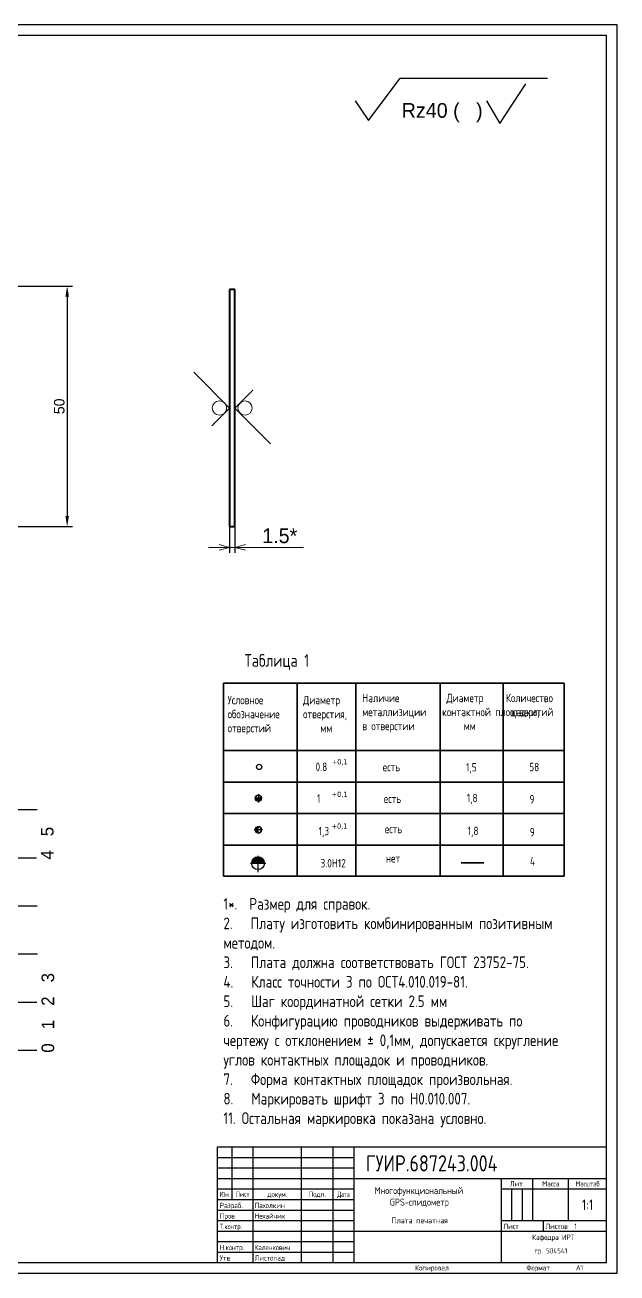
# Model space of a CAD drawing. Extents: x 2461 to 2881, y 576 to 873.
# Drawn here: x 2740.5 to 2881.3, y 576.5 to 873.5 of the extents above; entities that cross this region are included whole.
import ezdxf
from ezdxf.enums import TextEntityAlignment as Align

# ---------------------------------------------------------------- set-up
doc = ezdxf.new("R2010")
doc.units = 0
doc.header["$MEASUREMENT"] = 0
doc.linetypes.add('SOLID', pattern=[0])
doc.layers.get('0').update_dxf_attribs({"linetype": 'CONTINUOUS'})
doc.layers.get('DEFPOINTS').update_dxf_attribs({"linetype": 'CONTINUOUS'})
for name, color, linetype, lineweight in [('0.25-STAMP', 7, 'CONTINUOUS', 25), ('0.25-TEXT', 7, 'CONTINUOUS', 25), ('0.3-STAMP', 7, 'CONTINUOUS', 30), ('BOTTOM', 7, 'CONTINUOUS', 30), ('TopLayer', 7, 'CONTINUOUS', 80), ('Вспомогательный', 7, 'CONTINUOUS', 9), ('Основная', 7, 'CONTINUOUS', 40), ('Рамка А1', 7, 'CONTINUOUS', 25), ('стрелки', 7, 'CONTINUOUS', 20), ('тонкая', 7, 'CONTINUOUS', 20)]:
    doc.layers.add(name, color=color, linetype=linetype, lineweight=lineweight)
doc.layers.add('BOARD', color=7, linetype='CONTINUOUS')
doc.layers.add('DVCTOP', color=7, linetype='SOLID')
doc.styles.add('GOSTA', font='12_100229_1.ttf')
doc.styles.add('ГОСТ 2.304', font='cs_gost2304.shx')
doc.dimstyles.new('GOST', dxfattribs={"dimtxt": 3.5, "dimasz": 2.5, "dimexe": 1.25, "dimexo": 0, "dimgap": 1, "dimtad": 1, "dimlfac": 0.4, "dimzin": 9, "dimtxsty": 'GOSTA', "dimblk": 'OPEN30', "dimcen": 2.5, "dimclrd": 256, "dimadec": 0, "dimazin": 0, "dimtp": 0.2, "dimtm": 0.2, "dimtfac": 1, "dimtmove": 0, "dimatfit": 3, "dimldrblk": 'OPEN30', "dimfxl": 1, "dimlwd": -1, "dimarcsym": 0})
doc.dimstyles.get("Standard").update_dxf_attribs({"dimtxt": 3, "dimasz": 3, "dimexe": 2.5, "dimexo": 2.5, "dimgap": 1.5, "dimtad": 0, "dimtih": 1, "dimtoh": 1, "dimdec": 4, "dimzin": 0, "dimdsep": 46, "dimtxsty": 'Standard', "dimcen": -3, "dimdle": 1.25, "dimadec": 0, "dimazin": 0, "dimtfac": 0.75, "dimtdec": 4, "dimtofl": 0, "dimtmove": 0, "dimatfit": 3, "dimfxl": 1, "dimtvp": 1.5, "dimtolj": 1, "dimtzin": 0, "dimarcsym": 0})

# ---------------------------------------------------------------- blocks, each defined once
blk = doc.blocks.new('Рамка А1-горизонтально')
at = {"layer": '0.25-STAMP'}
for p, q in [((651, 55), (716, 55)), ((651, 50), (716, 50)), ((651, 45), (716, 45)), ((791, 25), (791, 40)), ((796, 25), (796, 40)), ((651, 30), (716, 30)), ((651, 25), (716, 25)), ((651, 20), (716, 20)), ((651, 15), (716, 15)), ((651, 10), (716, 10))]:
    blk.add_line(p, q, dxfattribs=at)
blk.add_lwpolyline([(0, 0), (841, 0), (841, 594), (0, 594), (0, 0)], dxfattribs=at)
at = {"layer": '0.3-STAMP'}
for p, q in [((651, 60), (836, 60)), ((651, 5), (651, 60)), ((658, 35), (658, 60)), ((668, 5), (668, 60)), ((691, 5), (691, 60)), ((706, 5), (706, 60)), ((716, 5), (716, 60)), ((836, 5), (836, 60)), ((716, 45), (836, 45)), ((786, 5), (786, 45)), ((801, 25), (801, 45)), ((818, 25), (818, 45)), ((651, 40), (716, 40)), ((786, 40), (836, 40)), ((651, 35), (716, 35)), ((786, 25), (836, 25)), ((806, 20), (806, 25)), ((716, 20), (836, 20)), ((651, 5), (836, 5))]:
    blk.add_line(p, q, dxfattribs=at)
blk.add_lwpolyline([(20, 5), (836, 5), (836, 589), (20, 589), (20, 5)], dxfattribs=at)
at = {"layer": '0.25-TEXT', "style": 'ГОСТ 2.304'}
for s, height, p in [('Лит.', 2.5, (793.5, 42.5)), ('Масса', 2.5, (809.5, 42.5)), ('докум.', 2.5, (679.5, 37.5)), ('Подп.', 2.5, (698.5, 37.5)), ('1:1', 5, (827, 32.5))]:
    blk.add_text(s, height=height, dxfattribs=at).set_placement(p, align=Align.MIDDLE_CENTER)
for s, width, p in [('Масштаб', 0.91954, (827, 42.5)), ('Изм.', 0.75, (654.5, 37.5)), ('Лист', 0.9, (663, 37.5)), ('Дата', 0.8, (711, 37.5))]:
    blk.add_text(s, height=2.5, dxfattribs=dict(at, width=width)).set_placement(p, align=Align.MIDDLE_CENTER)
for s, p in [('Разраб.', (652.16, 30.92)), ('Пахолкин', (668.73, 30.92)), ('Пров.', (652.16, 25.92)), ('Нехайчик', (668.73, 25.92)), ('Лист', (787, 21)), ('Кафедра ИРТ', (800.66, 15.77)), ('Листов  1', (807, 21)), ('Утв.', (652.16, 5.92)), ('Листопад', (668.73, 5.92)), (' гр. 504541', (800.19, 9.33)), ('A1', (821.5, 1.25))]:
    blk.add_text(s, height=2.5, dxfattribs=at).set_placement(p)
for s, width, p in [('Т.контр.', 0.9, (652.16, 20.92)), ('Н.контр.', 0.95, (652.16, 10.92)), ('Каленкович', 0.95, (668.73, 10.92))]:
    blk.add_text(s, height=2.5, dxfattribs=dict(at, width=width)).set_placement(p)
for s, p in [('Копировал', (753, 1.25)), ('Формат', (803.5, 1.25))]:
    blk.add_text(s, height=2.5, dxfattribs=at).set_placement(p, align=Align.CENTER)
blk = doc.blocks.new('_Open30')
at = {"color": 0, "linetype": 'ByBlock', "lineweight": -2}
for p, q in [((-1, 0.27), (0, 0)), ((0, 0), (-1, -0.27)), ((0, 0), (-1, 0))]:
    blk.add_line(p, q, dxfattribs=at)
blk = doc.blocks.new('*D363')
at = {"layer": 'DEFPOINTS', "color": 0, "ltscale": 0.3, "transparency": 16777216}
for p in [(2789.18, 754.15), (2790.43, 754.15), (2790.43, 749.16)]:
    blk.add_point(p, dxfattribs=at)
at = {"layer": 'тонкая', "color": 0, "lineweight": -2, "ltscale": 0.3, "transparency": 16777216}
for p, q in [((2789.18, 754.15), (2789.18, 747.91)), ((2790.43, 754.15), (2790.43, 747.91))]:
    blk.add_line(p, q, dxfattribs=at)
at = {"layer": 'тонкая', "ltscale": 0.3, "transparency": 16777216}
for p, q in [((2786.68, 749.16), (2784.18, 749.16)), ((2789.18, 749.16), (2790.43, 749.16)), ((2792.93, 749.16), (2806.77, 749.16))]:
    blk.add_line(p, q, dxfattribs=at)
at = {"layer": 'тонкая', "ltscale": 0.3, "transparency": 16777216, "xscale": 2.5, "yscale": 2.5, "zscale": 2.5}
blk.add_blockref('_Open30', (2789.18, 749.16), dxfattribs=at)
at = {"layer": 'тонкая', "ltscale": 0.3, "transparency": 16777216, "xscale": 2.5, "yscale": 2.5, "zscale": 2.5, "rotation": 180}
blk.add_blockref('_Open30', (2790.43, 749.16), dxfattribs=at)
at = {"layer": 'тонкая', "color": 0, "ltscale": 0.3, "transparency": 16777216, "insert": (2801.1, 751.91), "char_height": 3.5, "attachment_point": 5, "style": 'GOSTA'}
blk.add_mtext('1.5*', dxfattribs=at)
blk = doc.blocks.new('*D365')
at = {"layer": 'BOTTOM', "color": 0, "lineweight": -2, "transparency": 16777216}
for p, q in [((2736.63, 811.35), (2751.81, 811.35)), ((2750.56, 808.85), (2750.56, 756.64)), ((2736.19, 754.14), (2751.81, 754.14))]:
    blk.add_line(p, q, dxfattribs=at)
at = {"layer": 'BOTTOM', "color": 0, "transparency": 16777216}
for points in [[(2750.14, 808.85), (2750.98, 808.85), (2750.56, 811.35)], [(2750.14, 756.64), (2750.98, 756.64), (2750.56, 754.14)]]:
    blk.add_solid(points, dxfattribs=at)
at = {"layer": 'DEFPOINTS', "color": 0, "transparency": 16777216}
for p in [(2736, 811.35), (2735.56, 754.14), (2750.56, 754.14)]:
    blk.add_point(p, dxfattribs=at)
at = {"layer": 'BOTTOM', "color": 0, "transparency": 16777216, "insert": (2748.69, 782.74), "char_height": 2.5, "attachment_point": 5, "rotation": 90}
blk.add_mtext('\\A1;50', dxfattribs=at)

msp = doc.modelspace()

# ---------------------------------------------------------------- hatches: boundary and pattern name
h = msp.add_hatch(color=256)
edge = h.paths.add_edge_path()
edge.add_line((2795.27567, 689.47422), (2796.77567, 689.47422))
edge.add_arc((2796.02567, 689.47422), 0.75, 180, 360, ccw=False)
h = msp.add_hatch(color=256)
edge = h.paths.add_edge_path()
edge.add_line((2795.9973, 682.7001), (2795.9973, 681.2001))
edge.add_arc((2795.9973, 681.9501), 0.75, 450, 630, ccw=False)
h = msp.add_hatch(color=256)
edge = h.paths.add_edge_path()
edge.add_line((2797.43998, 673.98812), (2794.43998, 673.98812))
edge.add_arc((2795.93998, 673.98812), 1.5, 360, 540, ccw=False)

# ---------------------------------------------------------------- linework, layer by layer
for p, q in [((2822.2166, 850.79566), (2829.7166, 860.79566)), ((2829.7166, 860.79566), (2864.7166, 860.79566)), ((2853.43985, 850.04165), (2859.62283, 859.49135)), ((2819.05015, 855.4281), (2822.2166, 850.79566)), ((2850.22977, 855.4281), (2853.43985, 850.04165)), ((2796.90558, 689.47422), (2795.1405, 689.47422)), ((2796.02567, 690.45465), (2796.02567, 688.47978)), ((2796.97774, 681.9501), (2795.00287, 681.9501)), ((2795.9973, 681.0702), (2795.9973, 682.83528)), ((2795.93998, 671.89189), (2795.93998, 675.77015)), ((2794.11414, 674.04653), (2797.75664, 674.04653))]:
    msp.add_line(p, q)
at = {"lineweight": 35}
for p, q in [((2787.71428, 716.84242), (2787.71428, 678.34242)), ((2787.71428, 716.84242), (2868.71428, 716.84242)), ((2805.21428, 716.84242), (2805.2128, 678.34242)), ((2819.2128, 678.34242), (2819.21428, 716.84242)), ((2839.21428, 716.84242), (2839.21428, 678.34242)), ((2854.2128, 678.34242), (2854.21428, 716.84242)), ((2868.71428, 716.84242), (2868.71426, 678.34242)), ((2787.71576, 709.421), (2787.71428, 670.921)), ((2787.71576, 709.421), (2787.71428, 670.921)), ((2787.71428, 700.84242), (2868.71428, 700.84242)), ((2787.71428, 700.84242), (2868.71428, 700.84242)), ((2787.71428, 693.34242), (2868.71428, 693.34242)), ((2787.71428, 685.84242), (2868.71428, 685.84242)), ((2787.71428, 678.34242), (2868.71428, 678.34242)), ((2844.26717, 674.09014), (2849.64038, 674.09014)), ((2787.71428, 670.921), (2868.71428, 670.921))]:
    msp.add_line(p, q, dxfattribs=at)
for centre, radius in [((2796.20346, 696.92904), 0.625), ((2796.02567, 689.47422), 0.75), ((2795.9973, 681.9501), 0.75), ((2795.93998, 673.98812), 1.5)]:
    msp.add_circle(centre, radius)
for centre, radius, start, end in [((2796.02567, 689.47422), 0.75, 0, 180), ((2795.9973, 681.9501), 0.75, 270, 90), ((2795.93998, 673.98812), 1.5, 0, 180)]:
    msp.add_arc(centre, radius, start, end)
at = {"layer": 'BOARD'}
for p, q in [((2735.90436, 686.77347), (2743.40436, 686.77347)), ((2735.79247, 675.33598), (2743.29247, 675.33598)), ((2735.92425, 663.88694), (2743.42425, 663.88694)), ((2735.97149, 652.4582), (2743.47149, 652.4582)), ((2735.83117, 640.97514), (2743.33117, 640.97514)), ((2735.87841, 629.5464), (2743.37841, 629.5464))]:
    msp.add_line(p, q, dxfattribs=at)
at = {"layer": 'TopLayer', "lineweight": 35, "ltscale": 0.3}
for p, q in [((2805.2265, 678.50082), (2805.2265, 670.9796)), ((2819.15816, 678.45106), (2819.15816, 671.13907)), ((2839.23599, 678.51567), (2839.23599, 671.0191)), ((2854.19144, 678.4694), (2854.19144, 671.11165)), ((2868.71428, 670.921), (2868.71426, 678.34242))]:
    msp.add_line(p, q, dxfattribs=at)
at = {"layer": 'Вспомогательный'}
for p, q in [((2789.18295, 782.3412), (2780.68295, 790.8412)), ((2794.68295, 786.58785), (2790.43295, 782.33785)), ((2784.93295, 778.0912), (2789.18295, 782.3412)), ((2790.43295, 782.33785), (2798.93295, 773.83785))]:
    msp.add_line(p, q, dxfattribs=at)
for centre in [(2786.75826, 782.34852), (2792.85763, 782.33053)]:
    msp.add_circle(centre, 1.7, dxfattribs=at)
at = {"layer": 'Основная', "ltscale": 0.3}
for p, q in [((2789.18295, 810.53648), (2789.18295, 754.14592)), ((2790.43295, 810.53648), (2789.18295, 810.53648)), ((2790.43295, 754.14592), (2790.43295, 810.52977)), ((2789.18295, 754.14592), (2790.43295, 754.14592))]:
    msp.add_line(p, q, dxfattribs=at)

# ---------------------------------------------------------------- block references
at = {"layer": 'Рамка А1', "xscale": 0.5, "yscale": 0.5, "zscale": 0.5}
msp.add_blockref('Рамка А1-горизонтально', (2460.78189, 576.49572), dxfattribs=at)

# ---------------------------------------------------------------- texts
msp.add_text('Rz40 (   )', height=3.5).set_placement((2830.094, 851.41065))
at = {"lineweight": 35, "attachment_point": 1}
for s, insert, char_height, width in [('{\\fGOST type A|b0|i0|c204|p2;Таблица 1}', (2792.72566, 723.7606), 3, 33), ('{\\fGOST type A|b0|i0|c204|p2;Условное\\Pобозначение отверстий}', (2788.71428, 713.84242), 2, 15), ('{\\fGOST type A|b0|i0|c204|p2;Диаметр\\Pотверстия,\\P    мм}', (2806.65303, 713.84242), 2, 12.5), ('{\\fGOST type A|b0|i0|c204|p2;Наличие \\Pметаллизиции\\Pв отверстии}', (2820.71428, 714.34242), 2, 21), ('{\\fGOST type A|b0|i0|c204|p2; Диаметр\\Pконтактной площадки,\\P     мм}', (2839.71428, 714.34242), 2, 22), ('{\\fGOST type A|b0|i0|c204|p2;Количество\\P отверстий}', (2854.84561, 714.34242), 2, 26.5), ('{\\fGOST type A|b0|i0|c204|p2;0.8}', (2809.59619, 697.95669), 2, 15.3996), ('{\\fGOST type A|b0|i0|c204|p2;есть}', (2825.59388, 697.90777), 2, 15.3996), ('{\\fGOST type A|b0|i0|c0|p2;1,5}', (2845.3875, 697.85121), 2, 15.3996), ('{\\fGOST type A|b0|i0|c204|p2;58}', (2860.41002, 697.90747), 2, 15.3996), ('{\\fGOST type A|b0|i0|c0|p2;1}', (2809.94515, 690.39975), 2, 15.3996), ('{\\fGOST type A|b0|i0|c204|p2;есть}', (2825.83751, 690.36293), 2, 15.3996), ('{\\fGOST type A|b0|i0|c0|p2;1,\\fGOST type A|b0|i0|c204|p2;8}', (2845.57959, 690.53547), 2, 15.3996), ('{\\fGOST type A|b0|i0|c204|p2;9}', (2860.48296, 690.2527), 2, 15.3996), ('{\\fGOST type A|b0|i0|c204|p2;1,3}', (2810.35227, 682.66843), 2, 15.3996), ('{\\fGOST type A|b0|i0|c204|p2;есть}', (2826.08114, 683.15694), 2, 15.3996), ('{\\fGOST type A|b0|i0|c0|p2;1,\\fGOST type A|b0|i0|c204|p2;8}', (2845.78551, 682.70729), 2, 15.3996), ('{\\fGOST type A|b0|i0|c204|p2;9}', (2860.5559, 682.41568), 2, 15.3996), ('{\\fGOST type A|b0|i0|c0|p2;3.0H12}', (2810.78229, 675.01235), 2, 15.3996), ('{\\fGOST type A|b0|i0|c204|p2;нет}', (2826.32477, 676.1853), 2, 15.3996), ('{\\fGOST type A|b0|i0|c204|p2; 4}', (2859.56268, 675.49903), 2, 6.3919)]:
    msp.add_mtext(s, dxfattribs=dict(at, insert=insert, char_height=char_height, width=width))
at = {"char_height": 1.25, "width": 2.09175, "attachment_point": 1}
for insert in [(2813.48449, 698.77825), (2813.45844, 691.03857), (2813.43174, 683.4866)]:
    msp.add_mtext('{\\fTahoma|b0|i0|c204|p32;+0,1}', dxfattribs=dict(at, insert=insert))
at = {"layer": 'BOARD', "char_height": 3, "attachment_point": 7, "rotation": 90}
for s, insert in [('4   5      ', (2747.3636, 674.86659)), ('0   1   2   3   ', (2747.51315, 628.93294))]:
    msp.add_mtext(s, dxfattribs=dict(at, insert=insert))
at = {"layer": 'DVCTOP', "linetype": 'SOLID', "lineweight": 50, "insert": (2787.71428, 665.74388), "char_height": 2.78184375, "width": 80.51534, "attachment_point": 1}
msp.add_mtext('{\\fGOST type A|b0|i0|c204|p2;1*.  Размер для справок.\\P2.   Плату изготовить комбинированным позитивным методом.\\P3.   Плата должна соответствовать ГОСТ 23752-75.\\P4.   Класс точности 3 по ОСТ4.010.019-81.\\P5.   Шаг координатной сетки 2.5 мм \\P6.   Конфигурацию проводников выдерживать по чертежу с отклонением ± 0,1мм, допускается скругление углов контактных площадок и проводников.\\P7.   Форма контактных площадок произвольная.\\P8.   Маркировать шрифт 3 по Н0.010.007.\\P11. Остальная маркировка показана условно.}', dxfattribs=at)
at = {"layer": 'стрелки', "attachment_point": 1, "style": 'ГОСТ 2.304'}
for s, width, heights, insert, char_height in [('ГУИР.687243.004 ', 111.2962126, [0], (2821.58579, 604.52699), 3.85), ('\\pi17.367;Многофункциональный\\P\\pi20.039; GPS-спидометр', 62.6278337, [0], (2806.28189, 596.94573), 1.65), ('\\pi0.37023;Плата печатная', 18.9428369, [1.375], (2827.2918, 589.71306), 1.375)]:
    msp.add_mtext_dynamic_manual_height_columns(s, width=width, gutter_width=12.5, heights=heights, dxfattribs=dict(at, insert=insert, char_height=char_height))

# ---------------------------------------------------------------- dimensions: what is measured, and where the dimension line sits
at = {"layer": 'BOTTOM'}
dim = msp.add_linear_dim(base=(2750.5605, 754.13564), p1=(2736.00278, 811.35214), p2=(2735.56465, 754.13564), angle=90, text='50', dimstyle='Standard', override={"dimtxt": 2.5, "dimasz": 2.5, "dimexe": 1.25, "dimexo": 0.625, "dimgap": 0.625, "dimtad": 1, "dimtih": 0, "dimtoh": 0, "dimzin": 8, "dimlunit": 6, "dimcen": 2.5, "dimtofl": 1, "dimtvp": 0}, dxfattribs=at)
dim.commit()
dim.dimension.update_dxf_attribs({"geometry": '*D365', "text_midpoint": (2748.6855, 782.74389)})
at = {"layer": 'тонкая', "ltscale": 0.3}
dim = msp.add_linear_dim(base=(2790.43295, 749.16216), p1=(2789.18295, 754.14592), p2=(2790.43295, 754.14592), text='1.5*', dimstyle='GOST', dxfattribs=at)
dim.commit()
dim.dimension.update_dxf_attribs({"geometry": '*D363', "text_midpoint": (2801.09961, 751.91216)})

doc.saveas('drawing.dxf')
